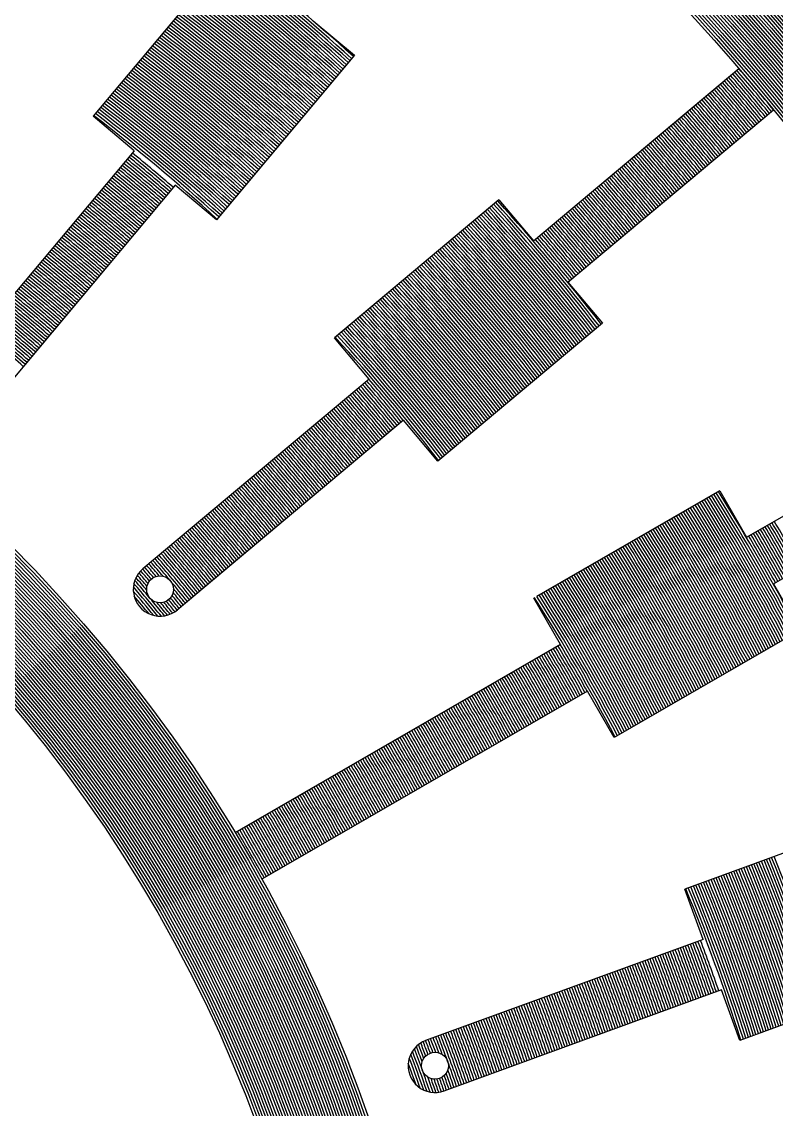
# Model space of a CAD drawing. Header units: millimetres. Extents: x 0 to 2404, y 0 to 1600.
# Drawn here: x 2374.35 to 2388.41, y 1494.01 to 1514.26 of the extents above; entities that cross this region are included whole.
import ezdxf

# ---------------------------------------------------------------- set-up
doc = ezdxf.new("R2010")
doc.units = ezdxf.units.MM

msp = doc.modelspace()

# ---------------------------------------------------------------- linework, layer by layer
for p, q in [((2378.253, 1515.569), (2375.682, 1512.505)), ((2379.785, 1514.284), (2380.551, 1513.641)), ((2380.551, 1513.641), (2377.98, 1510.577)), ((2383.888, 1510.181), (2387.716, 1513.393)), ((2384.53, 1509.415), (2388.359, 1512.627)), ((2376.448, 1511.862), (2375.682, 1512.505)), ((2376.448, 1511.862), (2372.91, 1507.646)), ((2377.214, 1511.22), (2373.676, 1507.003)), ((2377.98, 1510.577), (2377.214, 1511.22)), ((2383.245, 1510.947), (2380.181, 1508.376)), ((2383.245, 1510.947), (2383.888, 1510.181)), ((2384.53, 1509.415), (2385.173, 1508.649)), ((2385.173, 1508.649), (2382.109, 1506.078)), ((2380.824, 1507.61), (2380.181, 1508.376)), ((2380.824, 1507.61), (2376.607, 1504.072)), ((2387.858, 1504.662), (2392.186, 1507.161)), ((2381.466, 1506.844), (2377.25, 1503.306)), ((2382.109, 1506.078), (2381.466, 1506.844)), ((2388.358, 1503.796), (2392.686, 1506.295)), ((2387.358, 1505.528), (2383.953, 1503.562)), ((2387.358, 1505.528), (2387.858, 1504.662)), ((2388.358, 1503.796), (2388.858, 1502.93)), ((2383.91, 1503.537), (2383.894, 1503.528)), ((2384.394, 1502.662), (2383.894, 1503.528)), ((2388.858, 1502.93), (2385.394, 1500.93)), ((2384.394, 1502.662), (2378.328, 1499.16)), ((2384.894, 1501.796), (2378.828, 1498.294)), ((2385.394, 1500.93), (2384.894, 1501.796)), ((2390.468, 1499.478), (2386.71, 1498.11)), ((2387.052, 1497.17), (2386.71, 1498.11)), ((2387.052, 1497.17), (2381.879, 1495.287)), ((2391.494, 1496.659), (2387.736, 1495.291)), ((2387.394, 1496.23), (2382.221, 1494.348)), ((2387.736, 1495.291), (2387.394, 1496.23))]:
    msp.add_line(p, q)
for centre, radius in [((2354.333, 1484.729), 46), ((2354.333, 1484.729), 45.95), ((2354.333, 1484.729), 45.9), ((2354.333, 1484.729), 45.85), ((2354.333, 1484.729), 45.8), ((2354.333, 1484.729), 45.75), ((2354.333, 1484.729), 45.7), ((2354.333, 1484.729), 45.65), ((2354.333, 1484.729), 45.6), ((2354.333, 1484.729), 45.55), ((2354.333, 1484.729), 45.5), ((2354.333, 1484.729), 45.45), ((2354.333, 1484.729), 45.4), ((2354.333, 1484.729), 45.35), ((2354.333, 1484.729), 45.3), ((2354.333, 1484.729), 45.25), ((2354.333, 1484.729), 45.2), ((2354.333, 1484.729), 45.15), ((2354.333, 1484.729), 45.1), ((2354.333, 1484.729), 45.05), ((2354.333, 1484.729), 45), ((2354.333, 1484.729), 44.95), ((2354.333, 1484.729), 44.9), ((2354.333, 1484.729), 44.85), ((2354.333, 1484.729), 44.8), ((2354.333, 1484.729), 44.75), ((2354.333, 1484.729), 44.7), ((2354.333, 1484.729), 44.65), ((2354.333, 1484.729), 44.6), ((2354.333, 1484.729), 44.55), ((2354.333, 1484.729), 44.5), ((2354.333, 1484.729), 44.45), ((2354.333, 1484.729), 44.4), ((2354.333, 1484.729), 44.35), ((2354.333, 1484.729), 44.3), ((2354.333, 1484.729), 44.25), ((2354.333, 1484.729), 44.2), ((2354.333, 1484.729), 44.15), ((2354.333, 1484.729), 44.1), ((2354.333, 1484.729), 44.05), ((2354.333, 1484.729), 44), ((2354.333, 1484.729), 28), ((2354.333, 1484.729), 27.95), ((2354.333, 1484.729), 27.9), ((2354.333, 1484.729), 27.85), ((2354.333, 1484.729), 27.8), ((2354.333, 1484.729), 27.75), ((2354.333, 1484.729), 27.7), ((2354.333, 1484.729), 27.65), ((2354.333, 1484.729), 27.6), ((2354.333, 1484.729), 27.55), ((2354.333, 1484.729), 27.5), ((2354.333, 1484.729), 27.45), ((2354.333, 1484.729), 27.4), ((2354.333, 1484.729), 27.35), ((2354.333, 1484.729), 27.3), ((2354.333, 1484.729), 27.25), ((2354.333, 1484.729), 27.2), ((2354.333, 1484.729), 27.15), ((2354.333, 1484.729), 27.1), ((2354.333, 1484.729), 27.05), ((2354.333, 1484.729), 27), ((2354.333, 1484.729), 26.95), ((2354.333, 1484.729), 26.9), ((2354.333, 1484.729), 26.85), ((2354.333, 1484.729), 26.8), ((2354.333, 1484.729), 26.75), ((2354.333, 1484.729), 26.7), ((2354.333, 1484.729), 26.65), ((2354.333, 1484.729), 26.6), ((2354.333, 1484.729), 26.55), ((2354.333, 1484.729), 26.5), ((2354.333, 1484.729), 26.45), ((2354.333, 1484.729), 26.4), ((2354.333, 1484.729), 26.35), ((2354.333, 1484.729), 26.3), ((2354.333, 1484.729), 26.25), ((2354.333, 1484.729), 26.2), ((2354.333, 1484.729), 26.15), ((2354.333, 1484.729), 26.1), ((2354.333, 1484.729), 26.05), ((2354.333, 1484.729), 26), ((2376.932, 1503.692), 0.25), ((2382.054, 1494.819), 0.25)]:
    msp.add_circle(centre, radius)
for centre, radius, start, end in [((2354.333, 1484.729), 50, 95.7392, 84.2608), ((2354.333, 1484.729), 38.85, 47.7873, 52.2127), ((2354.333, 1484.729), 38.9, 47.7901, 52.2099), ((2354.333, 1484.729), 38.95, 47.7929, 52.2071), ((2354.333, 1484.729), 39, 47.7958, 52.2042), ((2354.333, 1484.729), 38.55, 47.77, 52.23), ((2354.333, 1484.729), 38.6, 47.7729, 52.2271), ((2354.333, 1484.729), 38.65, 47.7758, 52.2242), ((2354.333, 1484.729), 38.7, 47.7787, 52.2213), ((2354.333, 1484.729), 38.75, 47.7815, 52.2185), ((2354.333, 1484.729), 38.8, 47.7844, 52.2156), ((2354.333, 1484.729), 38.3, 47.7555, 52.2445), ((2354.333, 1484.729), 38.35, 47.7584, 52.2416), ((2354.333, 1484.729), 38.4, 47.7613, 52.2387), ((2354.333, 1484.729), 38.45, 47.7642, 52.2358), ((2354.333, 1484.729), 38.5, 47.7671, 52.2329), ((2354.333, 1484.729), 38.05, 47.7407, 52.2593), ((2354.333, 1484.729), 38.1, 47.7437, 52.2563), ((2354.333, 1484.729), 38.15, 47.7466, 52.2534), ((2354.333, 1484.729), 38.2, 47.7496, 52.2504), ((2354.333, 1484.729), 38.25, 47.7525, 52.2475), ((2354.333, 1484.729), 37.75, 47.7227, 52.2773), ((2354.333, 1484.729), 37.8, 47.7258, 52.2742), ((2354.333, 1484.729), 37.85, 47.7288, 52.2712), ((2354.333, 1484.729), 37.9, 47.7318, 52.2682), ((2354.333, 1484.729), 37.95, 47.7348, 52.2652), ((2354.333, 1484.729), 38, 47.7377, 52.2623), ((2354.333, 1484.729), 37.5, 47.7076, 52.2924), ((2354.333, 1484.729), 37.55, 47.7106, 52.2894), ((2354.333, 1484.729), 37.6, 47.7137, 52.2863), ((2354.333, 1484.729), 37.65, 47.7167, 52.2833), ((2354.333, 1484.729), 37.7, 47.7197, 52.2803), ((2354.333, 1484.729), 37.25, 47.6922, 52.3078), ((2354.333, 1484.729), 37.3, 47.6953, 52.3047), ((2354.333, 1484.729), 37.35, 47.6983, 52.3017), ((2354.333, 1484.729), 37.4, 47.7014, 52.2986), ((2354.333, 1484.729), 37.45, 47.7045, 52.2955), ((2354.333, 1484.729), 37, 47.6766, 52.3234), ((2354.333, 1484.729), 37.05, 47.6797, 52.3203), ((2354.333, 1484.729), 37.1, 47.6828, 52.3172), ((2354.333, 1484.729), 37.15, 47.6859, 52.3141), ((2354.333, 1484.729), 37.2, 47.6891, 52.3109), ((2354.333, 1484.729), 36.7, 47.6576, 52.3424), ((2354.333, 1484.729), 36.75, 47.6607, 52.3393), ((2354.333, 1484.729), 36.8, 47.6639, 52.3361), ((2354.333, 1484.729), 36.85, 47.6671, 52.3329), ((2354.333, 1484.729), 36.9, 47.6703, 52.3297), ((2354.333, 1484.729), 36.95, 47.6734, 52.3266), ((2354.333, 1484.729), 36.45, 47.6415, 52.3585), ((2354.333, 1484.729), 36.5, 47.6447, 52.3553), ((2354.333, 1484.729), 36.55, 47.6479, 52.3521), ((2354.333, 1484.729), 36.6, 47.6512, 52.3488), ((2354.333, 1484.729), 36.65, 47.6544, 52.3456), ((2354.333, 1484.729), 36.2, 47.6252, 52.3748), ((2354.333, 1484.729), 36.25, 47.6285, 52.3715), ((2354.333, 1484.729), 36.3, 47.6317, 52.3683), ((2354.333, 1484.729), 36.35, 47.635, 52.365), ((2354.333, 1484.729), 36.4, 47.6382, 52.3618), ((2354.333, 1484.729), 44, 39.3467, 40.6533), ((2354.333, 1484.729), 35.9, 47.6053, 52.3947), ((2354.333, 1484.729), 35.95, 47.6087, 52.3913), ((2354.333, 1484.729), 36, 47.612, 52.388), ((2354.333, 1484.729), 36.05, 47.6153, 52.3847), ((2354.333, 1484.729), 36.1, 47.6186, 52.3814), ((2354.333, 1484.729), 36.15, 47.6219, 52.3781), ((2354.333, 1484.729), 43.65, 39.3437, 40.6563), ((2354.333, 1484.729), 43.7, 39.3437, 40.6563), ((2354.333, 1484.729), 43.75, 39.3452, 40.6548), ((2354.333, 1484.729), 43.8, 39.3459, 40.6541), ((2354.333, 1484.729), 43.85, 39.3467, 40.6533), ((2354.333, 1484.729), 43.9, 39.3467, 40.6533), ((2354.333, 1484.729), 43.95, 39.3467, 40.6533), ((2354.333, 1484.729), 35.65, 47.5885, 52.4115), ((2354.333, 1484.729), 35.7, 47.5919, 52.4081), ((2354.333, 1484.729), 35.75, 47.5953, 52.4047), ((2354.333, 1484.729), 35.8, 47.5986, 52.4014), ((2354.333, 1484.729), 35.85, 47.602, 52.398), ((2354.333, 1484.729), 43.35, 39.3391, 40.6609), ((2354.333, 1484.729), 43.4, 39.3399, 40.6601), ((2354.333, 1484.729), 43.45, 39.3407, 40.6593), ((2354.333, 1484.729), 43.5, 39.3414, 40.6586), ((2354.333, 1484.729), 43.55, 39.3422, 40.6578), ((2354.333, 1484.729), 43.6, 39.3429, 40.6571), ((2354.333, 1484.729), 35.4, 47.5715, 52.4285), ((2354.333, 1484.729), 35.45, 47.5749, 52.4251), ((2354.333, 1484.729), 35.5, 47.5783, 52.4217), ((2354.333, 1484.729), 35.55, 47.5817, 52.4183), ((2354.333, 1484.729), 35.6, 47.5851, 52.4149), ((2354.333, 1484.729), 43.05, 39.3345, 40.6655), ((2354.333, 1484.729), 43.1, 39.3353, 40.6647), ((2354.333, 1484.729), 43.15, 39.3361, 40.6639), ((2354.333, 1484.729), 43.2, 39.3368, 40.6632), ((2354.333, 1484.729), 43.25, 39.3376, 40.6624), ((2354.333, 1484.729), 43.3, 39.3384, 40.6616), ((2354.333, 1484.729), 35.15, 47.5542, 52.4458), ((2354.333, 1484.729), 35.2, 47.5577, 52.4423), ((2354.333, 1484.729), 35.25, 47.5611, 52.4389), ((2354.333, 1484.729), 35.3, 47.5646, 52.4354), ((2354.333, 1484.729), 35.35, 47.568, 52.432), ((2354.333, 1484.729), 42.75, 39.3299, 40.6701), ((2354.333, 1484.729), 42.8, 39.3306, 40.6694), ((2354.333, 1484.729), 42.85, 39.3314, 40.6686), ((2354.333, 1484.729), 42.9, 39.3322, 40.6678), ((2354.333, 1484.729), 42.95, 39.333, 40.667), ((2354.333, 1484.729), 43, 39.3338, 40.6662), ((2354.333, 1484.729), 35.05, 47.5472, 52.4528), ((2354.333, 1484.729), 35.1, 47.5507, 52.4493), ((2354.333, 1484.729), 42.4, 39.3243, 40.6757), ((2354.333, 1484.729), 42.45, 39.3251, 40.6749), ((2354.333, 1484.729), 42.5, 39.3259, 40.6741), ((2354.333, 1484.729), 42.55, 39.3267, 40.6733), ((2354.333, 1484.729), 42.6, 39.3275, 40.6725), ((2354.333, 1484.729), 42.65, 39.3283, 40.6717), ((2354.333, 1484.729), 42.7, 39.3291, 40.6709), ((2354.333, 1484.729), 42.1, 39.3195, 40.6805), ((2354.333, 1484.729), 42.15, 39.3203, 40.6797), ((2354.333, 1484.729), 42.2, 39.3211, 40.6789), ((2354.333, 1484.729), 42.25, 39.3219, 40.6781), ((2354.333, 1484.729), 42.3, 39.3227, 40.6773), ((2354.333, 1484.729), 42.35, 39.3235, 40.6765), ((2354.333, 1484.729), 41.8, 39.3146, 40.6854), ((2354.333, 1484.729), 41.85, 39.3154, 40.6846), ((2354.333, 1484.729), 41.9, 39.3163, 40.6837), ((2354.333, 1484.729), 41.95, 39.3171, 40.6829), ((2354.333, 1484.729), 42, 39.3179, 40.6821), ((2354.333, 1484.729), 42.05, 39.3187, 40.6813), ((2354.333, 1484.729), 34.9, 49.1791, 50.8209), ((2354.333, 1484.729), 34.95, 49.1803, 50.8197), ((2354.333, 1484.729), 41.45, 39.3088, 40.6912), ((2354.333, 1484.729), 41.5, 39.3097, 40.6903), ((2354.333, 1484.729), 41.55, 39.3105, 40.6895), ((2354.333, 1484.729), 41.6, 39.3113, 40.6887), ((2354.333, 1484.729), 41.65, 39.3122, 40.6878), ((2354.333, 1484.729), 41.7, 39.313, 40.687), ((2354.333, 1484.729), 41.75, 39.3138, 40.6862), ((2354.333, 1484.729), 34.6, 49.172, 50.828), ((2354.333, 1484.729), 34.65, 49.1732, 50.8268), ((2354.333, 1484.729), 34.7, 49.1744, 50.8256), ((2354.333, 1484.729), 34.75, 49.1756, 50.8244), ((2354.333, 1484.729), 34.8, 49.1768, 50.8232), ((2354.333, 1484.729), 34.85, 49.1779, 50.8221), ((2354.333, 1484.729), 41.15, 39.3038, 40.6962), ((2354.333, 1484.729), 41.2, 39.3046, 40.6954), ((2354.333, 1484.729), 41.25, 39.3055, 40.6945), ((2354.333, 1484.729), 41.3, 39.3063, 40.6937), ((2354.333, 1484.729), 41.35, 39.3072, 40.6928), ((2354.333, 1484.729), 41.4, 39.308, 40.692), ((2354.333, 1484.729), 34.35, 49.166, 50.834), ((2354.333, 1484.729), 34.4, 49.1672, 50.8328), ((2354.333, 1484.729), 34.45, 49.1684, 50.8316), ((2354.333, 1484.729), 34.5, 49.1696, 50.8304), ((2354.333, 1484.729), 34.55, 49.1708, 50.8292), ((2354.333, 1484.729), 40.85, 39.2987, 40.7013), ((2354.333, 1484.729), 40.9, 39.2995, 40.7005), ((2354.333, 1484.729), 40.95, 39.3004, 40.6996), ((2354.333, 1484.729), 41, 39.3013, 40.6987), ((2354.333, 1484.729), 41.05, 39.3021, 40.6979), ((2354.333, 1484.729), 41.1, 39.303, 40.697), ((2354.333, 1484.729), 34.1, 49.1599, 50.8401), ((2354.333, 1484.729), 34.15, 49.1611, 50.8389), ((2354.333, 1484.729), 34.2, 49.1623, 50.8377), ((2354.333, 1484.729), 34.25, 49.1635, 50.8365), ((2354.333, 1484.729), 34.3, 49.1648, 50.8352), ((2354.333, 1484.729), 40.5, 39.2926, 40.7074), ((2354.333, 1484.729), 40.55, 39.2935, 40.7065), ((2354.333, 1484.729), 40.6, 39.2944, 40.7056), ((2354.333, 1484.729), 40.65, 39.2952, 40.7048), ((2354.333, 1484.729), 40.7, 39.2961, 40.7039), ((2354.333, 1484.729), 40.75, 39.297, 40.703), ((2354.333, 1484.729), 40.8, 39.2978, 40.7022), ((2354.333, 1484.729), 33.8, 49.1524, 50.8476), ((2354.333, 1484.729), 33.85, 49.1537, 50.8463), ((2354.333, 1484.729), 33.9, 49.1549, 50.8451), ((2354.333, 1484.729), 33.95, 49.1561, 50.8439), ((2354.333, 1484.729), 34, 49.1574, 50.8426), ((2354.333, 1484.729), 34.05, 49.1586, 50.8414), ((2354.333, 1484.729), 40.2, 39.2873, 40.7127), ((2354.333, 1484.729), 40.25, 39.2882, 40.7118), ((2354.333, 1484.729), 40.3, 39.2891, 40.7109), ((2354.333, 1484.729), 40.35, 39.29, 40.71), ((2354.333, 1484.729), 40.4, 39.2909, 40.7091), ((2354.333, 1484.729), 40.45, 39.2918, 40.7082), ((2354.333, 1484.729), 33.55, 49.1461, 50.8539), ((2354.333, 1484.729), 33.6, 49.1474, 50.8526), ((2354.333, 1484.729), 33.65, 49.1486, 50.8514), ((2354.333, 1484.729), 33.7, 49.1499, 50.8501), ((2354.333, 1484.729), 33.75, 49.1511, 50.8489), ((2354.333, 1484.729), 38.75, 37.7815, 42.2185), ((2354.333, 1484.729), 38.8, 37.7844, 42.2156), ((2354.333, 1484.729), 38.85, 37.7873, 42.2127), ((2354.333, 1484.729), 38.9, 37.7901, 42.2099), ((2354.333, 1484.729), 38.95, 37.7929, 42.2071), ((2354.333, 1484.729), 39, 37.7958, 42.2042), ((2354.333, 1484.729), 39.9, 39.282, 40.718), ((2354.333, 1484.729), 39.95, 39.2829, 40.7171), ((2354.333, 1484.729), 40, 39.2838, 40.7162), ((2354.333, 1484.729), 40.05, 39.2847, 40.7153), ((2354.333, 1484.729), 40.1, 39.2856, 40.7144), ((2354.333, 1484.729), 40.15, 39.2865, 40.7135), ((2354.333, 1484.729), 33.3, 49.1397, 50.8603), ((2354.333, 1484.729), 33.35, 49.141, 50.859), ((2354.333, 1484.729), 33.4, 49.1422, 50.8578), ((2354.333, 1484.729), 33.45, 49.1435, 50.8565), ((2354.333, 1484.729), 33.5, 49.1448, 50.8552), ((2354.333, 1484.729), 38.4, 37.7613, 42.2387), ((2354.333, 1484.729), 38.45, 37.7642, 42.2358), ((2354.333, 1484.729), 38.5, 37.7671, 42.2329), ((2354.333, 1484.729), 38.55, 37.77, 42.23), ((2354.333, 1484.729), 38.6, 37.7729, 42.2271), ((2354.333, 1484.729), 38.65, 37.7758, 42.2242), ((2354.333, 1484.729), 38.7, 37.7787, 42.2213), ((2354.333, 1484.729), 39.6, 39.2765, 40.7235), ((2354.333, 1484.729), 39.65, 39.2775, 40.7225), ((2354.333, 1484.729), 39.7, 39.2784, 40.7216), ((2354.333, 1484.729), 39.75, 39.2793, 40.7207), ((2354.333, 1484.729), 39.8, 39.2802, 40.7198), ((2354.333, 1484.729), 39.85, 39.2811, 40.7189), ((2354.333, 1484.729), 33.05, 49.1332, 50.8668), ((2354.333, 1484.729), 33.1, 49.1345, 50.8655), ((2354.333, 1484.729), 33.15, 49.1358, 50.8642), ((2354.333, 1484.729), 33.2, 49.1371, 50.8629), ((2354.333, 1484.729), 33.25, 49.1384, 50.8616), ((2354.333, 1484.729), 38.1, 37.7437, 42.2563), ((2354.333, 1484.729), 38.15, 37.7466, 42.2534), ((2354.333, 1484.729), 38.2, 37.7496, 42.2504), ((2354.333, 1484.729), 38.25, 37.7525, 42.2475), ((2354.333, 1484.729), 38.3, 37.7555, 42.2445), ((2354.333, 1484.729), 38.35, 37.7584, 42.2416), ((2354.333, 1484.729), 39.25, 39.2701, 40.7299), ((2354.333, 1484.729), 39.3, 39.271, 40.729), ((2354.333, 1484.729), 39.35, 39.272, 40.728), ((2354.333, 1484.729), 39.4, 39.2729, 40.7271), ((2354.333, 1484.729), 39.45, 39.2738, 40.7262), ((2354.333, 1484.729), 39.5, 39.2747, 40.7253), ((2354.333, 1484.729), 39.55, 39.2756, 40.7244), ((2354.333, 1484.729), 32.75, 49.1252, 50.8748), ((2354.333, 1484.729), 32.8, 49.1266, 50.8734), ((2354.333, 1484.729), 32.85, 49.1279, 50.8721), ((2354.333, 1484.729), 32.9, 49.1292, 50.8708), ((2354.333, 1484.729), 32.95, 49.1305, 50.8695), ((2354.333, 1484.729), 33, 49.1318, 50.8682), ((2354.333, 1484.729), 37.8, 37.7258, 42.2742), ((2354.333, 1484.729), 37.85, 37.7288, 42.2712), ((2354.333, 1484.729), 37.9, 37.7318, 42.2682), ((2354.333, 1484.729), 37.95, 37.7348, 42.2652), ((2354.333, 1484.729), 38, 37.7377, 42.2623), ((2354.333, 1484.729), 38.05, 37.7407, 42.2593), ((2354.333, 1484.729), 39.05, 39.2664, 40.7336), ((2354.333, 1484.729), 39.1, 39.2673, 40.7327), ((2354.333, 1484.729), 39.15, 39.2682, 40.7318), ((2354.333, 1484.729), 39.2, 39.2692, 40.7308), ((2354.333, 1484.729), 32.5, 49.1185, 50.8815), ((2354.333, 1484.729), 32.55, 49.1198, 50.8802), ((2354.333, 1484.729), 32.6, 49.1212, 50.8788), ((2354.333, 1484.729), 32.65, 49.1225, 50.8775), ((2354.333, 1484.729), 32.7, 49.1239, 50.8761), ((2354.333, 1484.729), 37.45, 37.7045, 42.2955), ((2354.333, 1484.729), 37.5, 37.7076, 42.2924), ((2354.333, 1484.729), 37.55, 37.7106, 42.2894), ((2354.333, 1484.729), 37.6, 37.7137, 42.2863), ((2354.333, 1484.729), 37.65, 37.7167, 42.2833), ((2354.333, 1484.729), 37.7, 37.7197, 42.2803), ((2354.333, 1484.729), 37.75, 37.7227, 42.2773), ((2354.333, 1484.729), 32.25, 49.1117, 50.8883), ((2354.333, 1484.729), 32.3, 49.113, 50.887), ((2354.333, 1484.729), 32.35, 49.1144, 50.8856), ((2354.333, 1484.729), 32.4, 49.1158, 50.8842), ((2354.333, 1484.729), 32.45, 49.1171, 50.8829), ((2354.333, 1484.729), 37.15, 37.6859, 42.3141), ((2354.333, 1484.729), 37.2, 37.6891, 42.3109), ((2354.333, 1484.729), 37.25, 37.6922, 42.3078), ((2354.333, 1484.729), 37.3, 37.6953, 42.3047), ((2354.333, 1484.729), 37.35, 37.6983, 42.3017), ((2354.333, 1484.729), 37.4, 37.7014, 42.2986), ((2354.333, 1484.729), 31.95, 49.1033, 50.8967), ((2354.333, 1484.729), 32, 49.1047, 50.8953), ((2354.333, 1484.729), 32.05, 49.1061, 50.8939), ((2354.333, 1484.729), 32.1, 49.1075, 50.8925), ((2354.333, 1484.729), 32.1, 49.1075, 50.8925), ((2354.333, 1484.729), 32.15, 49.1089, 50.8911), ((2354.333, 1484.729), 32.15, 49.1089, 50.8911), ((2354.333, 1484.729), 32.2, 49.1103, 50.8897), ((2354.333, 1484.729), 36.85, 37.6671, 42.3329), ((2354.333, 1484.729), 36.9, 37.6703, 42.3297), ((2354.333, 1484.729), 36.95, 37.6734, 42.3266), ((2354.333, 1484.729), 37, 37.6766, 42.3234), ((2354.333, 1484.729), 37.05, 37.6797, 42.3203), ((2354.333, 1484.729), 37.1, 37.6828, 42.3172), ((2354.333, 1484.729), 31.7, 49.0962, 50.9038), ((2354.333, 1484.729), 31.75, 49.0977, 50.9023), ((2354.333, 1484.729), 31.8, 49.0991, 50.9009), ((2354.333, 1484.729), 31.85, 49.1005, 50.8995), ((2354.333, 1484.729), 31.9, 49.1019, 50.8981), ((2354.333, 1484.729), 36.5, 37.6447, 42.3553), ((2354.333, 1484.729), 36.55, 37.6479, 42.3521), ((2354.333, 1484.729), 36.6, 37.6512, 42.3488), ((2354.333, 1484.729), 36.65, 37.6544, 42.3456), ((2354.333, 1484.729), 36.7, 37.6576, 42.3424), ((2354.333, 1484.729), 36.75, 37.6607, 42.3393), ((2354.333, 1484.729), 36.8, 37.6639, 42.3361), ((2354.333, 1484.729), 31.45, 49.0891, 50.9109), ((2354.333, 1484.729), 31.5, 49.0905, 50.9095), ((2354.333, 1484.729), 31.55, 49.0919, 50.9081), ((2354.333, 1484.729), 31.6, 49.0934, 50.9066), ((2354.333, 1484.729), 31.65, 49.0948, 50.9052), ((2354.333, 1484.729), 36.2, 37.6252, 42.3748), ((2354.333, 1484.729), 36.25, 37.6285, 42.3715), ((2354.333, 1484.729), 36.3, 37.6317, 42.3683), ((2354.333, 1484.729), 36.35, 37.635, 42.365), ((2354.333, 1484.729), 36.4, 37.6382, 42.3618), ((2354.333, 1484.729), 36.45, 37.6415, 42.3585), ((2354.333, 1484.729), 31.2, 49.0818, 50.9182), ((2354.333, 1484.729), 31.25, 49.0832, 50.9168), ((2354.333, 1484.729), 31.3, 49.0847, 50.9153), ((2354.333, 1484.729), 31.35, 49.0862, 50.9138), ((2354.333, 1484.729), 31.4, 49.0876, 50.9124), ((2354.333, 1484.729), 35.9, 37.6053, 42.3947), ((2354.333, 1484.729), 35.95, 37.6087, 42.3913), ((2354.333, 1484.729), 36, 37.612, 42.388), ((2354.333, 1484.729), 36.05, 37.6153, 42.3847), ((2354.333, 1484.729), 36.1, 37.6186, 42.3814), ((2354.333, 1484.729), 36.15, 37.6219, 42.3781), ((2354.333, 1484.729), 30.9, 49.0728, 50.9272), ((2354.333, 1484.729), 30.95, 49.0743, 50.9257), ((2354.333, 1484.729), 31, 49.0758, 50.9242), ((2354.333, 1484.729), 31.05, 49.0773, 50.9227), ((2354.333, 1484.729), 31.1, 49.0788, 50.9212), ((2354.333, 1484.729), 31.15, 49.0803, 50.9197), ((2354.333, 1484.729), 35.6, 37.5851, 42.4149), ((2354.333, 1484.729), 35.65, 37.5885, 42.4115), ((2354.333, 1484.729), 35.7, 37.5919, 42.4081), ((2354.333, 1484.729), 35.75, 37.5953, 42.4047), ((2354.333, 1484.729), 35.8, 37.5986, 42.4014), ((2354.333, 1484.729), 35.85, 37.602, 42.398), ((2354.333, 1484.729), 30.65, 49.0653, 50.9347), ((2354.333, 1484.729), 30.7, 49.0668, 50.9332), ((2354.333, 1484.729), 30.75, 49.0683, 50.9317), ((2354.333, 1484.729), 30.8, 49.0698, 50.9302), ((2354.333, 1484.729), 30.85, 49.0713, 50.9287), ((2354.333, 1484.729), 35.25, 37.5611, 42.4389), ((2354.333, 1484.729), 35.3, 37.5646, 42.4354), ((2354.333, 1484.729), 35.35, 37.568, 42.432), ((2354.333, 1484.729), 35.4, 37.5715, 42.4285), ((2354.333, 1484.729), 35.45, 37.5749, 42.4251), ((2354.333, 1484.729), 35.5, 37.5783, 42.4217), ((2354.333, 1484.729), 35.55, 37.5817, 42.4183), ((2354.333, 1484.729), 30.6, 49.0638, 50.9362), ((2354.333, 1484.729), 35.05, 37.5472, 42.4528), ((2354.333, 1484.729), 35.1, 37.5507, 42.4493), ((2354.333, 1484.729), 35.15, 37.5542, 42.4458), ((2354.333, 1484.729), 35.2, 37.5577, 42.4423), ((2354.333, 1484.729), 34.85, 39.1779, 40.8221), ((2354.333, 1484.729), 34.9, 39.1791, 40.8209), ((2354.333, 1484.729), 34.95, 39.1803, 40.8197), ((2354.333, 1484.729), 35, 39.1815, 40.8185), ((2354.333, 1484.729), 34.55, 39.1708, 40.8292), ((2354.333, 1484.729), 34.6, 39.172, 40.828), ((2354.333, 1484.729), 34.65, 39.1732, 40.8268), ((2354.333, 1484.729), 34.7, 39.1744, 40.8256), ((2354.333, 1484.729), 34.75, 39.1756, 40.8244), ((2354.333, 1484.729), 34.8, 39.1768, 40.8232), ((2354.333, 1484.729), 34.2, 39.1623, 40.8377), ((2354.333, 1484.729), 34.25, 39.1635, 40.8365), ((2354.333, 1484.729), 34.3, 39.1648, 40.8352), ((2354.333, 1484.729), 34.35, 39.166, 40.834), ((2354.333, 1484.729), 34.4, 39.1672, 40.8328), ((2354.333, 1484.729), 34.45, 39.1684, 40.8316), ((2354.333, 1484.729), 34.5, 39.1696, 40.8304), ((2354.333, 1484.729), 33.9, 39.1549, 40.8451), ((2354.333, 1484.729), 33.95, 39.1561, 40.8439), ((2354.333, 1484.729), 34, 39.1574, 40.8426), ((2354.333, 1484.729), 34.05, 39.1586, 40.8414), ((2354.333, 1484.729), 34.1, 39.1599, 40.8401), ((2354.333, 1484.729), 34.15, 39.1611, 40.8389), ((2354.333, 1484.729), 33.6, 39.1474, 40.8526), ((2354.333, 1484.729), 33.65, 39.1486, 40.8514), ((2354.333, 1484.729), 33.7, 39.1499, 40.8501), ((2354.333, 1484.729), 33.75, 39.1511, 40.8489), ((2354.333, 1484.729), 33.8, 39.1524, 40.8476), ((2354.333, 1484.729), 33.85, 39.1537, 40.8463), ((2354.333, 1484.729), 33.3, 39.1397, 40.8603), ((2354.333, 1484.729), 33.35, 39.141, 40.859), ((2354.333, 1484.729), 33.4, 39.1422, 40.8578), ((2354.333, 1484.729), 33.45, 39.1435, 40.8565), ((2354.333, 1484.729), 33.5, 39.1448, 40.8552), ((2354.333, 1484.729), 33.55, 39.1461, 40.8539), ((2354.333, 1484.729), 32.95, 39.1305, 40.8695), ((2354.333, 1484.729), 33, 39.1318, 40.8682), ((2354.333, 1484.729), 33.05, 39.1332, 40.8668), ((2354.333, 1484.729), 33.1, 39.1345, 40.8655), ((2354.333, 1484.729), 33.15, 39.1358, 40.8642), ((2354.333, 1484.729), 33.2, 39.1371, 40.8629), ((2354.333, 1484.729), 33.25, 39.1384, 40.8616), ((2354.333, 1484.729), 32.65, 39.1225, 40.8775), ((2354.333, 1484.729), 32.7, 39.1239, 40.8761), ((2354.333, 1484.729), 32.75, 39.1252, 40.8748), ((2354.333, 1484.729), 32.8, 39.1266, 40.8734), ((2354.333, 1484.729), 32.85, 39.1279, 40.8721), ((2354.333, 1484.729), 32.9, 39.1292, 40.8708), ((2354.333, 1484.729), 32.35, 39.1144, 40.8856), ((2354.333, 1484.729), 32.4, 39.1158, 40.8842), ((2354.333, 1484.729), 32.45, 39.1171, 40.8829), ((2354.333, 1484.729), 32.5, 39.1185, 40.8815), ((2354.333, 1484.729), 32.55, 39.1198, 40.8802), ((2354.333, 1484.729), 32.6, 39.1212, 40.8788), ((2354.333, 1484.729), 32, 39.1047, 40.8953), ((2354.333, 1484.729), 32.05, 39.1061, 40.8939), ((2354.333, 1484.729), 32.1, 39.1075, 40.8925), ((2354.333, 1484.729), 32.1, 39.1075, 40.8925), ((2354.333, 1484.729), 32.15, 39.1089, 40.8911), ((2354.333, 1484.729), 32.15, 39.1089, 40.8911), ((2354.333, 1484.729), 32.2, 39.1103, 40.8897), ((2354.333, 1484.729), 32.25, 39.1117, 40.8883), ((2354.333, 1484.729), 32.3, 39.113, 40.887), ((2354.333, 1484.729), 31.7, 39.0962, 40.9038), ((2354.333, 1484.729), 31.75, 39.0977, 40.9023), ((2354.333, 1484.729), 31.8, 39.0991, 40.9009), ((2354.333, 1484.729), 31.85, 39.1005, 40.8995), ((2354.333, 1484.729), 31.9, 39.1019, 40.8981), ((2354.333, 1484.729), 31.95, 39.1033, 40.8967), ((2354.333, 1484.729), 38.95, 27.7929, 32.2071), ((2354.333, 1484.729), 39, 27.7958, 32.2042), ((2354.333, 1484.729), 31.4, 39.0876, 40.9124), ((2354.333, 1484.729), 31.45, 39.0891, 40.9109), ((2354.333, 1484.729), 31.5, 39.0905, 40.9095), ((2354.333, 1484.729), 31.55, 39.0919, 40.9081), ((2354.333, 1484.729), 31.6, 39.0934, 40.9066), ((2354.333, 1484.729), 31.65, 39.0948, 40.9052), ((2354.333, 1484.729), 38.55, 27.77, 32.23), ((2354.333, 1484.729), 38.6, 27.7729, 32.2271), ((2354.333, 1484.729), 38.65, 27.7758, 32.2242), ((2354.333, 1484.729), 38.7, 27.7787, 32.2213), ((2354.333, 1484.729), 38.75, 27.7815, 32.2185), ((2354.333, 1484.729), 38.8, 27.7844, 32.2156), ((2354.333, 1484.729), 38.85, 27.7873, 32.2127), ((2354.333, 1484.729), 38.9, 27.7901, 32.2099), ((2354.333, 1484.729), 31.05, 39.0773, 40.9227), ((2354.333, 1484.729), 31.1, 39.0788, 40.9212), ((2354.333, 1484.729), 31.15, 39.0803, 40.9197), ((2354.333, 1484.729), 31.2, 39.0818, 40.9182), ((2354.333, 1484.729), 31.25, 39.0832, 40.9168), ((2354.333, 1484.729), 31.3, 39.0847, 40.9153), ((2354.333, 1484.729), 31.35, 39.0862, 40.9138), ((2354.333, 1484.729), 38.15, 27.7466, 32.2534), ((2354.333, 1484.729), 38.2, 27.7496, 32.2504), ((2354.333, 1484.729), 38.25, 27.7525, 32.2475), ((2354.333, 1484.729), 38.3, 27.7555, 32.2445), ((2354.333, 1484.729), 38.35, 27.7584, 32.2416), ((2354.333, 1484.729), 38.4, 27.7613, 32.2387), ((2354.333, 1484.729), 38.45, 27.7642, 32.2358), ((2354.333, 1484.729), 38.5, 27.7671, 32.2329), ((2354.333, 1484.729), 30.75, 39.0683, 40.9317), ((2354.333, 1484.729), 30.8, 39.0698, 40.9302), ((2354.333, 1484.729), 30.85, 39.0713, 40.9287), ((2354.333, 1484.729), 30.9, 39.0728, 40.9272), ((2354.333, 1484.729), 30.95, 39.0743, 40.9257), ((2354.333, 1484.729), 31, 39.0758, 40.9242), ((2354.333, 1484.729), 37.7, 27.7197, 32.2803), ((2354.333, 1484.729), 37.75, 27.7227, 32.2773), ((2354.333, 1484.729), 37.8, 27.7258, 32.2742), ((2354.333, 1484.729), 37.85, 27.7288, 32.2712), ((2354.333, 1484.729), 37.9, 27.7318, 32.2682), ((2354.333, 1484.729), 37.95, 27.7348, 32.2652), ((2354.333, 1484.729), 38, 27.7377, 32.2623), ((2354.333, 1484.729), 38.05, 27.7407, 32.2593), ((2354.333, 1484.729), 38.1, 27.7437, 32.2563), ((2354.333, 1484.729), 39.45, 29.2738, 30.7262), ((2354.333, 1484.729), 39.5, 29.2747, 30.7253), ((2354.333, 1484.729), 39.55, 29.2756, 30.7244), ((2354.333, 1484.729), 39.6, 29.2765, 30.7235), ((2354.333, 1484.729), 30.45, 39.0591, 40.9409), ((2354.333, 1484.729), 30.5, 39.0607, 40.9393), ((2354.333, 1484.729), 30.55, 39.0622, 40.9378), ((2354.333, 1484.729), 30.6, 39.0638, 40.9362), ((2354.333, 1484.729), 30.65, 39.0653, 40.9347), ((2354.333, 1484.729), 30.7, 39.0668, 40.9332), ((2354.333, 1484.729), 37.3, 27.6953, 32.3047), ((2354.333, 1484.729), 37.35, 27.6983, 32.3017), ((2354.333, 1484.729), 37.4, 27.7014, 32.2986), ((2354.333, 1484.729), 37.45, 27.7045, 32.2955), ((2354.333, 1484.729), 37.5, 27.7076, 32.2924), ((2354.333, 1484.729), 37.55, 27.7106, 32.2894), ((2354.333, 1484.729), 37.6, 27.7137, 32.2863), ((2354.333, 1484.729), 37.65, 27.7167, 32.2833), ((2354.333, 1484.729), 39.05, 29.2664, 30.7336), ((2354.333, 1484.729), 39.1, 29.2673, 30.7327), ((2354.333, 1484.729), 39.15, 29.2682, 30.7318), ((2354.333, 1484.729), 39.2, 29.2692, 30.7308), ((2354.333, 1484.729), 39.25, 29.2701, 30.7299), ((2354.333, 1484.729), 39.3, 29.271, 30.729), ((2354.333, 1484.729), 39.35, 29.272, 30.728), ((2354.333, 1484.729), 39.4, 29.2729, 30.7271), ((2354.333, 1484.729), 30.1, 39.0482, 40.9518), ((2354.333, 1484.729), 30.15, 39.0498, 40.9502), ((2354.333, 1484.729), 30.2, 39.0514, 40.9486), ((2354.333, 1484.729), 30.25, 39.0529, 40.9471), ((2354.333, 1484.729), 30.3, 39.0545, 40.9455), ((2354.333, 1484.729), 30.35, 39.056, 40.944), ((2354.333, 1484.729), 30.4, 39.0576, 40.9424), ((2354.333, 1484.729), 36.9, 27.6703, 32.3297), ((2354.333, 1484.729), 36.95, 27.6734, 32.3266), ((2354.333, 1484.729), 37, 27.6766, 32.3234), ((2354.333, 1484.729), 37.05, 27.6797, 32.3203), ((2354.333, 1484.729), 37.1, 27.6828, 32.3172), ((2354.333, 1484.729), 37.15, 27.6859, 32.3141), ((2354.333, 1484.729), 37.2, 27.6891, 32.3109), ((2354.333, 1484.729), 37.25, 27.6922, 32.3078), ((2354.333, 1484.729), 29.8, 39.0386, 40.9614), ((2354.333, 1484.729), 29.85, 39.0402, 40.9598), ((2354.333, 1484.729), 29.9, 39.0418, 40.9582), ((2354.333, 1484.729), 29.95, 39.0434, 40.9566), ((2354.333, 1484.729), 30, 39.045, 40.955), ((2354.333, 1484.729), 30.05, 39.0466, 40.9534), ((2354.333, 1484.729), 36.5, 27.6447, 32.3553), ((2354.333, 1484.729), 36.55, 27.6479, 32.3521), ((2354.333, 1484.729), 36.6, 27.6512, 32.3488), ((2354.333, 1484.729), 36.65, 27.6544, 32.3456), ((2354.333, 1484.729), 36.7, 27.6576, 32.3424), ((2354.333, 1484.729), 36.75, 27.6607, 32.3393), ((2354.333, 1484.729), 36.8, 27.6639, 32.3361), ((2354.333, 1484.729), 36.85, 27.6671, 32.3329), ((2376.932, 1503.692), 0.5, 129.5144, 310.4856), ((2354.333, 1484.729), 29.5, 40.4856, 40.9712), ((2354.333, 1484.729), 29.55, 40.4753, 40.9695), ((2354.333, 1484.729), 29.6, 40.4443, 40.9679), ((2354.333, 1484.729), 29.65, 40.3875, 40.9662), ((2354.333, 1484.729), 29.7, 40.2904, 40.9646), ((2354.333, 1484.729), 29.75, 39.037, 40.963), ((2354.333, 1484.729), 36.1, 27.6186, 32.3814), ((2354.333, 1484.729), 36.15, 27.6219, 32.3781), ((2354.333, 1484.729), 36.2, 27.6252, 32.3748), ((2354.333, 1484.729), 36.25, 27.6285, 32.3715), ((2354.333, 1484.729), 36.3, 27.6317, 32.3683), ((2354.333, 1484.729), 36.35, 27.635, 32.365), ((2354.333, 1484.729), 36.4, 27.6382, 32.3618), ((2354.333, 1484.729), 36.45, 27.6415, 32.3585), ((2354.333, 1484.729), 29.25, 39.1554, 40.8446), ((2354.333, 1484.729), 29.3, 40.2923, 40.8931), ((2354.333, 1484.729), 29.35, 40.3894, 40.9288), ((2354.333, 1484.729), 29.4, 40.4458, 40.9532), ((2354.333, 1484.729), 29.45, 40.4762, 40.9671), ((2354.333, 1484.729), 35.7, 27.5919, 32.4081), ((2354.333, 1484.729), 35.75, 27.5953, 32.4047), ((2354.333, 1484.729), 35.8, 27.5986, 32.4014), ((2354.333, 1484.729), 35.85, 27.602, 32.398), ((2354.333, 1484.729), 35.9, 27.6053, 32.3947), ((2354.333, 1484.729), 35.95, 27.6087, 32.3913), ((2354.333, 1484.729), 36, 27.612, 32.388), ((2354.333, 1484.729), 36.05, 27.6153, 32.3847), ((2354.333, 1484.729), 29.1, 39.4133, 40.5867), ((2354.333, 1484.729), 29.15, 39.3023, 40.6977), ((2354.333, 1484.729), 29.2, 39.2191, 40.7809), ((2354.333, 1484.729), 29.7, 39.0354, 39.7096), ((2354.333, 1484.729), 35.3, 27.5646, 32.4354), ((2354.333, 1484.729), 35.35, 27.568, 32.432), ((2354.333, 1484.729), 35.4, 27.5715, 32.4285), ((2354.333, 1484.729), 35.45, 27.5749, 32.4251), ((2354.333, 1484.729), 35.5, 27.5783, 32.4217), ((2354.333, 1484.729), 35.55, 27.5817, 32.4183), ((2354.333, 1484.729), 35.6, 27.5851, 32.4149), ((2354.333, 1484.729), 35.65, 27.5885, 32.4115), ((2354.333, 1484.729), 29.05, 39.5734, 40.4266), ((2354.333, 1484.729), 29.3, 39.1069, 39.7077), ((2354.333, 1484.729), 29.4, 39.0468, 39.5542), ((2354.333, 1484.729), 29.45, 39.0329, 39.5238), ((2354.333, 1484.729), 29.5, 39.0288, 39.5144), ((2354.333, 1484.729), 29.55, 39.0305, 39.5247), ((2354.333, 1484.729), 29.6, 39.0321, 39.5557), ((2354.333, 1484.729), 29.65, 39.0338, 39.6125), ((2354.333, 1484.729), 35.05, 27.5472, 32.4528), ((2354.333, 1484.729), 35.1, 27.5507, 32.4493), ((2354.333, 1484.729), 35.15, 27.5542, 32.4458), ((2354.333, 1484.729), 35.2, 27.5577, 32.4423), ((2354.333, 1484.729), 35.25, 27.5611, 32.4389), ((2354.333, 1484.729), 29, 39.9917, 40.0083), ((2354.333, 1484.729), 29.35, 39.0712, 39.6106), ((2354.333, 1484.729), 34.95, 29.1803, 30.8197), ((2354.333, 1484.729), 35, 29.1815, 30.8185), ((2354.333, 1484.729), 34.55, 29.1708, 30.8292), ((2354.333, 1484.729), 34.6, 29.172, 30.828), ((2354.333, 1484.729), 34.65, 29.1732, 30.8268), ((2354.333, 1484.729), 34.7, 29.1744, 30.8256), ((2354.333, 1484.729), 34.75, 29.1756, 30.8244), ((2354.333, 1484.729), 34.8, 29.1768, 30.8232), ((2354.333, 1484.729), 34.85, 29.1779, 30.8221), ((2354.333, 1484.729), 34.9, 29.1791, 30.8209), ((2354.333, 1484.729), 34.15, 29.1611, 30.8389), ((2354.333, 1484.729), 34.2, 29.1623, 30.8377), ((2354.333, 1484.729), 34.25, 29.1635, 30.8365), ((2354.333, 1484.729), 34.3, 29.1648, 30.8352), ((2354.333, 1484.729), 34.35, 29.166, 30.834), ((2354.333, 1484.729), 34.4, 29.1672, 30.8328), ((2354.333, 1484.729), 34.45, 29.1684, 30.8316), ((2354.333, 1484.729), 34.5, 29.1696, 30.8304), ((2354.333, 1484.729), 33.75, 29.1511, 30.8489), ((2354.333, 1484.729), 33.8, 29.1524, 30.8476), ((2354.333, 1484.729), 33.85, 29.1537, 30.8463), ((2354.333, 1484.729), 33.9, 29.1549, 30.8451), ((2354.333, 1484.729), 33.95, 29.1561, 30.8439), ((2354.333, 1484.729), 34, 29.1574, 30.8426), ((2354.333, 1484.729), 34.05, 29.1586, 30.8414), ((2354.333, 1484.729), 34.1, 29.1599, 30.8401), ((2354.333, 1484.729), 33.35, 29.141, 30.859), ((2354.333, 1484.729), 33.4, 29.1422, 30.8578), ((2354.333, 1484.729), 33.45, 29.1435, 30.8565), ((2354.333, 1484.729), 33.5, 29.1448, 30.8552), ((2354.333, 1484.729), 33.55, 29.1461, 30.8539), ((2354.333, 1484.729), 33.6, 29.1474, 30.8526), ((2354.333, 1484.729), 33.65, 29.1486, 30.8514), ((2354.333, 1484.729), 33.7, 29.1499, 30.8501), ((2354.333, 1484.729), 32.95, 29.1305, 30.8695), ((2354.333, 1484.729), 33, 29.1318, 30.8682), ((2354.333, 1484.729), 33.05, 29.1332, 30.8668), ((2354.333, 1484.729), 33.1, 29.1345, 30.8655), ((2354.333, 1484.729), 33.15, 29.1358, 30.8642), ((2354.333, 1484.729), 33.2, 29.1371, 30.8629), ((2354.333, 1484.729), 33.25, 29.1384, 30.8616), ((2354.333, 1484.729), 33.3, 29.1397, 30.8603), ((2354.333, 1484.729), 32.55, 29.1198, 30.8802), ((2354.333, 1484.729), 32.6, 29.1212, 30.8788), ((2354.333, 1484.729), 32.65, 29.1225, 30.8775), ((2354.333, 1484.729), 32.7, 29.1239, 30.8761), ((2354.333, 1484.729), 32.75, 29.1252, 30.8748), ((2354.333, 1484.729), 32.8, 29.1266, 30.8734), ((2354.333, 1484.729), 32.85, 29.1279, 30.8721), ((2354.333, 1484.729), 32.9, 29.1292, 30.8708), ((2354.333, 1484.729), 32.15, 29.1089, 30.8911), ((2354.333, 1484.729), 32.15, 29.1089, 30.8911), ((2354.333, 1484.729), 32.2, 29.1103, 30.8897), ((2354.333, 1484.729), 32.25, 29.1117, 30.8883), ((2354.333, 1484.729), 32.3, 29.113, 30.887), ((2354.333, 1484.729), 32.35, 29.1144, 30.8856), ((2354.333, 1484.729), 32.4, 29.1158, 30.8842), ((2354.333, 1484.729), 32.45, 29.1171, 30.8829), ((2354.333, 1484.729), 32.5, 29.1185, 30.8815), ((2354.333, 1484.729), 31.75, 29.0977, 30.9023), ((2354.333, 1484.729), 31.8, 29.0991, 30.9009), ((2354.333, 1484.729), 31.85, 29.1005, 30.8995), ((2354.333, 1484.729), 31.9, 29.1019, 30.8981), ((2354.333, 1484.729), 31.95, 29.1033, 30.8967), ((2354.333, 1484.729), 32, 29.1047, 30.8953), ((2354.333, 1484.729), 32.05, 29.1061, 30.8939), ((2354.333, 1484.729), 32.1, 29.1075, 30.8925), ((2354.333, 1484.729), 32.1, 29.1075, 30.8925), ((2354.333, 1484.729), 31.35, 29.0862, 30.9138), ((2354.333, 1484.729), 31.4, 29.0876, 30.9124), ((2354.333, 1484.729), 31.45, 29.0891, 30.9109), ((2354.333, 1484.729), 31.5, 29.0905, 30.9095), ((2354.333, 1484.729), 31.55, 29.0919, 30.9081), ((2354.333, 1484.729), 31.6, 29.0934, 30.9066), ((2354.333, 1484.729), 31.65, 29.0948, 30.9052), ((2354.333, 1484.729), 31.7, 29.0962, 30.9038), ((2354.333, 1484.729), 30.9, 29.0728, 30.9272), ((2354.333, 1484.729), 30.95, 29.0743, 30.9257), ((2354.333, 1484.729), 31, 29.0758, 30.9242), ((2354.333, 1484.729), 31.05, 29.0773, 30.9227), ((2354.333, 1484.729), 31.1, 29.0788, 30.9212), ((2354.333, 1484.729), 31.15, 29.0803, 30.9197), ((2354.333, 1484.729), 31.2, 29.0818, 30.9182), ((2354.333, 1484.729), 31.25, 29.0832, 30.9168), ((2354.333, 1484.729), 31.3, 29.0847, 30.9153), ((2354.333, 1484.729), 30.5, 29.0607, 30.9393), ((2354.333, 1484.729), 30.55, 29.0622, 30.9378), ((2354.333, 1484.729), 30.6, 29.0638, 30.9362), ((2354.333, 1484.729), 30.65, 29.0653, 30.9347), ((2354.333, 1484.729), 30.7, 29.0668, 30.9332), ((2354.333, 1484.729), 30.75, 29.0683, 30.9317), ((2354.333, 1484.729), 30.8, 29.0698, 30.9302), ((2354.333, 1484.729), 30.85, 29.0713, 30.9287), ((2354.333, 1484.729), 30.1, 29.0482, 30.9518), ((2354.333, 1484.729), 30.15, 29.0498, 30.9502), ((2354.333, 1484.729), 30.2, 29.0514, 30.9486), ((2354.333, 1484.729), 30.25, 29.0529, 30.9471), ((2354.333, 1484.729), 30.3, 29.0545, 30.9455), ((2354.333, 1484.729), 30.35, 29.056, 30.944), ((2354.333, 1484.729), 30.4, 29.0576, 30.9424), ((2354.333, 1484.729), 30.45, 29.0591, 30.9409), ((2354.333, 1484.729), 29.7, 29.0354, 30.9646), ((2354.333, 1484.729), 29.75, 29.037, 30.963), ((2354.333, 1484.729), 29.8, 29.0386, 30.9614), ((2354.333, 1484.729), 29.85, 29.0402, 30.9598), ((2354.333, 1484.729), 29.9, 29.0418, 30.9582), ((2354.333, 1484.729), 29.95, 29.0434, 30.9566), ((2354.333, 1484.729), 30, 29.045, 30.955), ((2354.333, 1484.729), 30.05, 29.0466, 30.9534), ((2354.333, 1484.729), 29.3, 29.0222, 30.9778), ((2354.333, 1484.729), 29.35, 29.0239, 30.9761), ((2354.333, 1484.729), 29.4, 29.0255, 30.9745), ((2354.333, 1484.729), 29.45, 29.0272, 30.9728), ((2354.333, 1484.729), 29.5, 29.0288, 30.9712), ((2354.333, 1484.729), 29.55, 29.0305, 30.9695), ((2354.333, 1484.729), 29.6, 29.0321, 30.9679), ((2354.333, 1484.729), 29.65, 29.0338, 30.9662), ((2354.333, 1484.729), 28.9, 29.0087, 30.9913), ((2354.333, 1484.729), 28.95, 29.0104, 30.9896), ((2354.333, 1484.729), 29, 29.0121, 30.9879), ((2354.333, 1484.729), 29.05, 29.0138, 30.9862), ((2354.333, 1484.729), 29.1, 29.0155, 30.9845), ((2354.333, 1484.729), 29.15, 29.0172, 30.9828), ((2354.333, 1484.729), 29.2, 29.0189, 30.9811), ((2354.333, 1484.729), 29.25, 29.0205, 30.9795), ((2354.333, 1484.729), 28.5, 28.9948, 31.0052), ((2354.333, 1484.729), 28.55, 28.9965, 31.0035), ((2354.333, 1484.729), 28.6, 28.9983, 31.0017), ((2354.333, 1484.729), 28.65, 29, 31), ((2354.333, 1484.729), 28.7, 29.0018, 30.9982), ((2354.333, 1484.729), 28.75, 29.0035, 30.9965), ((2354.333, 1484.729), 28.8, 29.0052, 30.9948), ((2354.333, 1484.729), 28.85, 29.007, 30.993), ((2354.333, 1484.729), 28.1, 28.9894, 31.0196), ((2354.333, 1484.729), 28.15, 28.9894, 31.0177), ((2354.333, 1484.729), 28.2, 28.9894, 31.0159), ((2354.333, 1484.729), 28.25, 28.9894, 31.0141), ((2354.333, 1484.729), 28.3, 28.9894, 31.0123), ((2354.333, 1484.729), 28.35, 28.9894, 31.0106), ((2354.333, 1484.729), 28.4, 28.9912, 31.0088), ((2354.333, 1484.729), 28.45, 28.993, 31.007), ((2354.333, 1484.729), 28.05, 28.9894, 31.0214), ((2354.333, 1484.729), 36.45, 17.6415, 22.3585), ((2354.333, 1484.729), 36.5, 17.6447, 22.3553), ((2354.333, 1484.729), 36.55, 17.6479, 22.3521), ((2354.333, 1484.729), 36.6, 17.6512, 22.3488), ((2354.333, 1484.729), 36.65, 17.6544, 22.3456), ((2354.333, 1484.729), 36.7, 17.6576, 22.3424), ((2354.333, 1484.729), 36.75, 17.6607, 22.3393), ((2354.333, 1484.729), 36.8, 17.6639, 22.3361), ((2354.333, 1484.729), 35.85, 17.602, 22.398), ((2354.333, 1484.729), 35.9, 17.6053, 22.3947), ((2354.333, 1484.729), 35.95, 17.6087, 22.3913), ((2354.333, 1484.729), 36, 17.612, 22.388), ((2354.333, 1484.729), 36.05, 17.6153, 22.3847), ((2354.333, 1484.729), 36.1, 17.6186, 22.3814), ((2354.333, 1484.729), 36.15, 17.6219, 22.3781), ((2354.333, 1484.729), 36.2, 17.6252, 22.3748), ((2354.333, 1484.729), 36.25, 17.6285, 22.3715), ((2354.333, 1484.729), 36.3, 17.6317, 22.3683), ((2354.333, 1484.729), 36.35, 17.635, 22.365), ((2354.333, 1484.729), 36.4, 17.6382, 22.3618), ((2354.333, 1484.729), 35.25, 17.5611, 22.4389), ((2354.333, 1484.729), 35.3, 17.5646, 22.4354), ((2354.333, 1484.729), 35.35, 17.568, 22.432), ((2354.333, 1484.729), 35.4, 17.5715, 22.4285), ((2354.333, 1484.729), 35.45, 17.5749, 22.4251), ((2354.333, 1484.729), 35.5, 17.5783, 22.4217), ((2354.333, 1484.729), 35.55, 17.5817, 22.4183), ((2354.333, 1484.729), 35.6, 17.5851, 22.4149), ((2354.333, 1484.729), 35.65, 17.5885, 22.4115), ((2354.333, 1484.729), 35.7, 17.5919, 22.4081), ((2354.333, 1484.729), 35.75, 17.5953, 22.4047), ((2354.333, 1484.729), 35.8, 17.5986, 22.4014), ((2354.333, 1484.729), 35.05, 17.5472, 22.4528), ((2354.333, 1484.729), 35.1, 17.5507, 22.4493), ((2354.333, 1484.729), 35.15, 17.5542, 22.4458), ((2354.333, 1484.729), 35.2, 17.5577, 22.4423), ((2354.333, 1484.729), 34.4, 19.1672, 20.8328), ((2354.333, 1484.729), 34.45, 19.1684, 20.8316), ((2354.333, 1484.729), 34.5, 19.1696, 20.8304), ((2354.333, 1484.729), 34.55, 19.1708, 20.8292), ((2354.333, 1484.729), 34.6, 19.172, 20.828), ((2354.333, 1484.729), 34.65, 19.1732, 20.8268), ((2354.333, 1484.729), 34.7, 19.1744, 20.8256), ((2354.333, 1484.729), 34.75, 19.1756, 20.8244), ((2354.333, 1484.729), 34.8, 19.1768, 20.8232), ((2354.333, 1484.729), 34.85, 19.1779, 20.8221), ((2354.333, 1484.729), 34.9, 19.1791, 20.8209), ((2354.333, 1484.729), 34.95, 19.1803, 20.8197), ((2354.333, 1484.729), 33.85, 19.1537, 20.8463), ((2354.333, 1484.729), 33.9, 19.1549, 20.8451), ((2354.333, 1484.729), 33.95, 19.1561, 20.8439), ((2354.333, 1484.729), 34, 19.1574, 20.8426), ((2354.333, 1484.729), 34.05, 19.1586, 20.8414), ((2354.333, 1484.729), 34.1, 19.1599, 20.8401), ((2354.333, 1484.729), 34.15, 19.1611, 20.8389), ((2354.333, 1484.729), 34.2, 19.1623, 20.8377), ((2354.333, 1484.729), 34.25, 19.1635, 20.8365), ((2354.333, 1484.729), 34.3, 19.1648, 20.8352), ((2354.333, 1484.729), 34.35, 19.166, 20.834), ((2354.333, 1484.729), 33.25, 19.1384, 20.8616), ((2354.333, 1484.729), 33.3, 19.1397, 20.8603), ((2354.333, 1484.729), 33.35, 19.141, 20.859), ((2354.333, 1484.729), 33.4, 19.1422, 20.8578), ((2354.333, 1484.729), 33.45, 19.1435, 20.8565), ((2354.333, 1484.729), 33.5, 19.1448, 20.8552), ((2354.333, 1484.729), 33.55, 19.1461, 20.8539), ((2354.333, 1484.729), 33.6, 19.1474, 20.8526), ((2354.333, 1484.729), 33.65, 19.1486, 20.8514), ((2354.333, 1484.729), 33.7, 19.1499, 20.8501), ((2354.333, 1484.729), 33.75, 19.1511, 20.8489), ((2354.333, 1484.729), 33.8, 19.1524, 20.8476), ((2354.333, 1484.729), 32.65, 19.1225, 20.8775), ((2354.333, 1484.729), 32.7, 19.1239, 20.8761), ((2354.333, 1484.729), 32.75, 19.1252, 20.8748), ((2354.333, 1484.729), 32.8, 19.1266, 20.8734), ((2354.333, 1484.729), 32.85, 19.1279, 20.8721), ((2354.333, 1484.729), 32.9, 19.1292, 20.8708), ((2354.333, 1484.729), 32.95, 19.1305, 20.8695), ((2354.333, 1484.729), 33, 19.1318, 20.8682), ((2354.333, 1484.729), 33.05, 19.1332, 20.8668), ((2354.333, 1484.729), 33.1, 19.1345, 20.8655), ((2354.333, 1484.729), 33.15, 19.1358, 20.8642), ((2354.333, 1484.729), 33.2, 19.1371, 20.8629), ((2354.333, 1484.729), 32.05, 19.1061, 20.8939), ((2354.333, 1484.729), 32.1, 19.1075, 20.8925), ((2354.333, 1484.729), 32.1, 19.1075, 20.8925), ((2354.333, 1484.729), 32.15, 19.1089, 20.8911), ((2354.333, 1484.729), 32.15, 19.1089, 20.8911), ((2354.333, 1484.729), 32.2, 19.1103, 20.8897), ((2354.333, 1484.729), 32.25, 19.1117, 20.8883), ((2354.333, 1484.729), 32.3, 19.113, 20.887), ((2354.333, 1484.729), 32.35, 19.1144, 20.8856), ((2354.333, 1484.729), 32.4, 19.1158, 20.8842), ((2354.333, 1484.729), 32.45, 19.1171, 20.8829), ((2354.333, 1484.729), 32.5, 19.1185, 20.8815), ((2354.333, 1484.729), 32.55, 19.1198, 20.8802), ((2354.333, 1484.729), 32.6, 19.1212, 20.8788), ((2354.333, 1484.729), 31.45, 19.0891, 20.9109), ((2354.333, 1484.729), 31.5, 19.0905, 20.9095), ((2354.333, 1484.729), 31.55, 19.0919, 20.9081), ((2354.333, 1484.729), 31.6, 19.0934, 20.9066), ((2354.333, 1484.729), 31.65, 19.0948, 20.9052), ((2354.333, 1484.729), 31.7, 19.0962, 20.9038), ((2354.333, 1484.729), 31.75, 19.0977, 20.9023), ((2354.333, 1484.729), 31.8, 19.0991, 20.9009), ((2354.333, 1484.729), 31.85, 19.1005, 20.8995), ((2354.333, 1484.729), 31.9, 19.1019, 20.8981), ((2354.333, 1484.729), 31.95, 19.1033, 20.8967), ((2354.333, 1484.729), 32, 19.1047, 20.8953), ((2354.333, 1484.729), 30.85, 19.0713, 20.9287), ((2354.333, 1484.729), 30.9, 19.0728, 20.9272), ((2354.333, 1484.729), 30.95, 19.0743, 20.9257), ((2354.333, 1484.729), 31, 19.0758, 20.9242), ((2354.333, 1484.729), 31.05, 19.0773, 20.9227), ((2354.333, 1484.729), 31.1, 19.0788, 20.9212), ((2354.333, 1484.729), 31.15, 19.0803, 20.9197), ((2354.333, 1484.729), 31.2, 19.0818, 20.9182), ((2354.333, 1484.729), 31.25, 19.0832, 20.9168), ((2354.333, 1484.729), 31.3, 19.0847, 20.9153), ((2354.333, 1484.729), 31.35, 19.0862, 20.9138), ((2354.333, 1484.729), 31.4, 19.0876, 20.9124), ((2354.333, 1484.729), 30.3, 19.0545, 20.9455), ((2354.333, 1484.729), 30.35, 19.056, 20.944), ((2354.333, 1484.729), 30.4, 19.0576, 20.9424), ((2354.333, 1484.729), 30.45, 19.0591, 20.9409), ((2354.333, 1484.729), 30.5, 19.0607, 20.9393), ((2354.333, 1484.729), 30.55, 19.0622, 20.9378), ((2354.333, 1484.729), 30.6, 19.0638, 20.9362), ((2354.333, 1484.729), 30.65, 19.0653, 20.9347), ((2354.333, 1484.729), 30.7, 19.0668, 20.9332), ((2354.333, 1484.729), 30.75, 19.0683, 20.9317), ((2354.333, 1484.729), 30.8, 19.0698, 20.9302), ((2354.333, 1484.729), 29.7, 20.2904, 20.9646), ((2354.333, 1484.729), 29.75, 19.037, 20.963), ((2354.333, 1484.729), 29.8, 19.0386, 20.9614), ((2354.333, 1484.729), 29.85, 19.0402, 20.9598), ((2354.333, 1484.729), 29.9, 19.0418, 20.9582), ((2354.333, 1484.729), 29.95, 19.0434, 20.9566), ((2354.333, 1484.729), 30, 19.045, 20.955), ((2354.333, 1484.729), 30.05, 19.0466, 20.9534), ((2354.333, 1484.729), 30.1, 19.0482, 20.9518), ((2354.333, 1484.729), 30.15, 19.0498, 20.9502), ((2354.333, 1484.729), 30.2, 19.0514, 20.9486), ((2354.333, 1484.729), 30.25, 19.0529, 20.9471), ((2382.054, 1494.819), 0.5, 110, 290), ((2354.333, 1484.729), 29.3, 20.2923, 20.8931), ((2354.333, 1484.729), 29.35, 20.3894, 20.9288), ((2354.333, 1484.729), 29.4, 20.4458, 20.9531), ((2354.333, 1484.729), 29.45, 20.4762, 20.9671), ((2354.333, 1484.729), 29.5, 20.4856, 20.9712), ((2354.333, 1484.729), 29.55, 20.4753, 20.9695), ((2354.333, 1484.729), 29.6, 20.4443, 20.9679), ((2354.333, 1484.729), 29.65, 20.3875, 20.9662), ((2354.333, 1484.729), 29.1, 19.4133, 20.5867), ((2354.333, 1484.729), 29.15, 19.3023, 20.6977), ((2354.333, 1484.729), 29.2, 19.2191, 20.7809), ((2354.333, 1484.729), 29.25, 19.1554, 20.8446), ((2354.333, 1484.729), 29.05, 19.5734, 20.4266), ((2354.333, 1484.729), 29.7, 19.0354, 19.7096), ((2354.333, 1484.729), 29.3, 19.1069, 19.7077), ((2354.333, 1484.729), 29.35, 19.0712, 19.6106), ((2354.333, 1484.729), 29.4, 19.0469, 19.5542), ((2354.333, 1484.729), 29.45, 19.0329, 19.5238), ((2354.333, 1484.729), 29.5, 19.0288, 19.5144), ((2354.333, 1484.729), 29.55, 19.0305, 19.5247), ((2354.333, 1484.729), 29.6, 19.0321, 19.5557), ((2354.333, 1484.729), 29.65, 19.0338, 19.6125)]:
    msp.add_arc(centre, radius, start, end)

doc.saveas('drawing.dxf')
